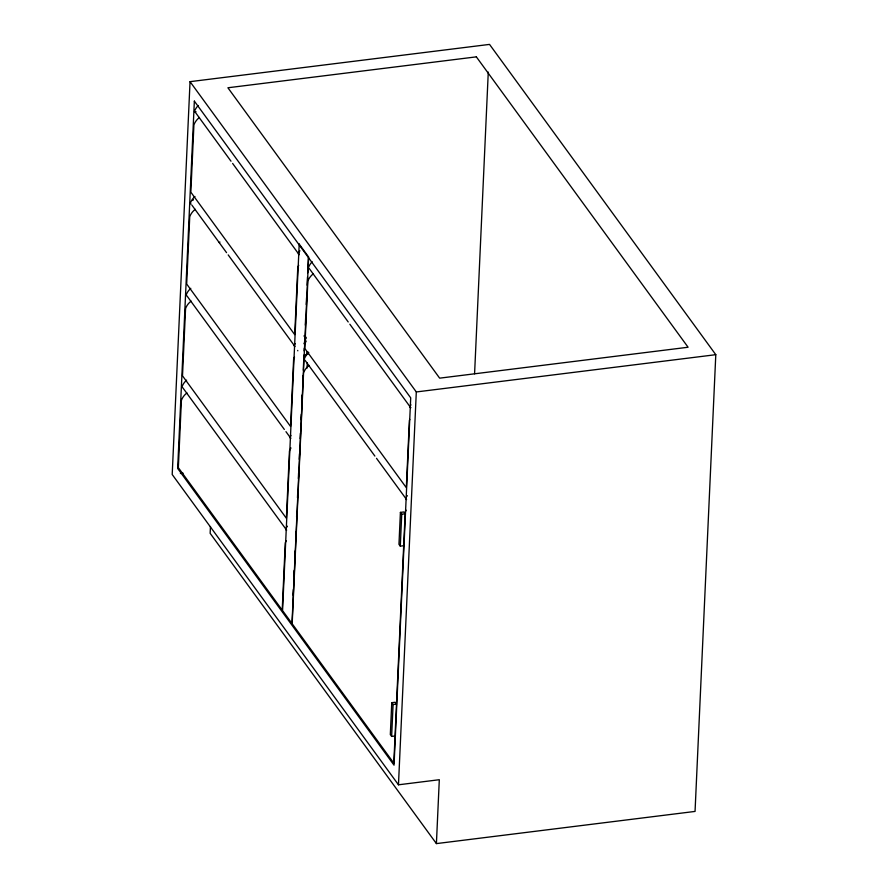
<?xml version="1.0" encoding="UTF-8"?>
<svg xmlns="http://www.w3.org/2000/svg" width="888" height="888" viewBox="0 0 888 888"><rect width="100%" height="100%" fill="white"/><g stroke="black" fill="none" stroke-linecap="round" stroke-linejoin="round"><path stroke-width="1.33" d="M190.043 81.663L172.205 474.514L398.468 784.803L439.305 779.72L436.408 843.6L695.049 811.421L715.795 354.689L489.532 44.4L190.043 81.663L416.306 391.952L398.468 784.803M210.456 526.517L210.145 533.311L436.408 843.6M293.051 595.093L293.306 589.588M293.928 575.835L294.183 570.329M294.805 556.565L295.06 551.071M295.682 537.307L295.926 531.801M296.603 517.027L296.847 511.521M297.48 497.768L297.724 492.263M298.346 478.499L298.601 473.004M299.223 459.24L299.478 453.735M300.166 438.605L300.41 433.1M301.021 419.702L301.276 414.197M301.898 400.433L302.142 394.938M302.775 381.174L303.019 375.668M303.274 370.174L303.962 355.034M304.14 350.904L304.273 348.151M305.317 325.119L305.694 316.872M306.249 304.484L306.571 297.602M307.126 285.226L307.503 276.967M307.692 272.838L308.38 257.709M306.948 351.715L306.837 354.212A14.286 11.888 -36.1 0 0 303.629 355.844M307.048 368.12L307.304 362.604M307.681 354.323L307.803 351.57M391.763 702.674L393.095 704.495L396.492 704.073L395.171 702.253L391.763 702.674L390.32 734.62L391.641 736.43L395.049 736.008M400.41 512.387L401.731 514.208L405.139 513.786L403.807 511.965L400.41 512.387L398.956 544.333L400.288 546.142L403.685 545.72M391.641 736.43L393.095 704.495M400.288 546.142L401.731 514.208M474.581 373.793L488.278 72.083M198.257 105.494A14.286 11.888 -36.1 0 0 194.516 111.377A1.354 1.121 -36.1 0 0 195.282 112.232L196.004 111.688M219.225 242.602L219.935 242.058M416.306 391.952L715.795 354.689M180.375 473.493L183.095 473.16M195.282 112.232L230.991 161.205M232.623 163.436L299.167 254.701M348.218 321.967L309.235 268.509A1.354 1.121 -36.1 0 1 308.469 267.643A14.286 11.888 -36.1 0 1 312.199 261.76M349.839 324.198L410.756 407.736M304.828 335.775L306.216 337.673M303.985 335.875L306.06 338.739M191.919 205.161L226.551 252.658M228.183 254.9L294.994 346.52A1.354 1.121 -36.1 0 1 294.228 345.665A14.286 11.888 -36.1 0 1 295.149 343.567M374.88 456.077L304.95 360.173A1.354 1.121 -36.1 0 1 304.184 359.318A14.286 11.888 -36.1 0 1 308.802 352.614M376.501 458.308L406.593 499.567M284.338 429.448L186.946 295.882A1.354 1.121 -36.1 0 1 186.18 295.027A14.286 11.888 -36.1 0 1 190.798 288.323M285.958 431.668L290.831 438.35A1.354 1.121 -36.1 0 1 290.065 437.495A14.286 11.888 -36.1 0 1 290.975 435.398M286.658 530.169L182.773 387.712A1.354 1.121 -36.1 0 1 182.007 386.846A14.286 11.888 -36.1 0 1 186.624 380.142M303.84 343.723A13.131 10.922 -36.1 0 1 305.694 342.513M297.824 350.816A1.354 1.121 -36.1 0 1 297.702 350.427M192.763 200.51A13.131 10.922 -36.1 0 1 193.373 199.611M304.251 342.269A14.286 11.888 -36.1 0 1 306.349 341.103M309.124 365.423A14.286 11.888 -36.1 0 0 303.563 372.893L292.174 623.776L393.817 763.158L405.206 512.276A14.286 11.888 -36.1 0 1 406.127 510.178M406.293 499.445A1.354 1.121 -36.1 0 1 405.827 498.701A14.286 11.888 -36.1 0 1 406.238 497.646M406.737 496.603A14.286 11.888 -36.1 0 1 407.326 495.604M410.656 407.703A1.354 1.121 -36.1 0 1 409.99 406.882A14.286 11.888 -36.1 0 1 410.911 404.784M298.79 254.523A1.354 1.121 -36.1 0 1 298.401 253.846A14.286 11.888 -36.1 0 1 299.911 250.738M298.701 265.323A14.286 11.888 -36.1 0 0 297.78 267.421L294.727 334.643L190.853 192.185L193.906 124.953A14.286 11.888 -36.1 0 1 199.456 117.482M313.409 273.748A14.286 11.888 -36.1 0 0 307.847 281.219L304.795 348.451L406.327 487.69L409.379 420.457A14.286 11.888 -36.1 0 1 409.79 419.391M194.96 196.492A14.286 11.888 -36.1 0 0 190.354 203.197A1.354 1.121 -36.1 0 0 191.12 204.062M294.527 357.143A14.286 11.888 -36.1 0 0 293.617 359.24L290.565 426.473L186.68 284.005L189.732 216.772A14.286 11.888 -36.1 0 1 195.282 209.313M191.12 301.132A14.286 11.888 -36.1 0 0 185.559 308.602L182.506 375.835L286.391 518.292L289.444 451.06A14.286 11.888 -36.1 0 1 289.854 450.005M290.365 448.973A14.286 11.888 -36.1 0 1 290.953 447.963M286.191 540.792A14.286 11.888 -36.1 0 0 285.27 542.89L282.218 610.123L178.344 467.654L181.396 400.421A14.286 11.888 -36.1 0 1 186.946 392.951M286.302 528.26A14.286 11.888 -36.1 0 0 285.892 529.315A1.354 1.121 -36.1 0 0 286.369 530.058M286.813 527.217A14.286 11.888 -36.1 0 1 287.401 526.207M194.35 101.132L177.667 468.431L394.039 765.156L410.711 397.857L194.35 101.132M299.212 244.1L282.562 610.589L291.997 623.52L308.636 257.021L299.212 244.1M476.345 56.854L227.905 87.768L439.649 378.155L688.089 347.241L476.345 56.854"/></g></svg>
